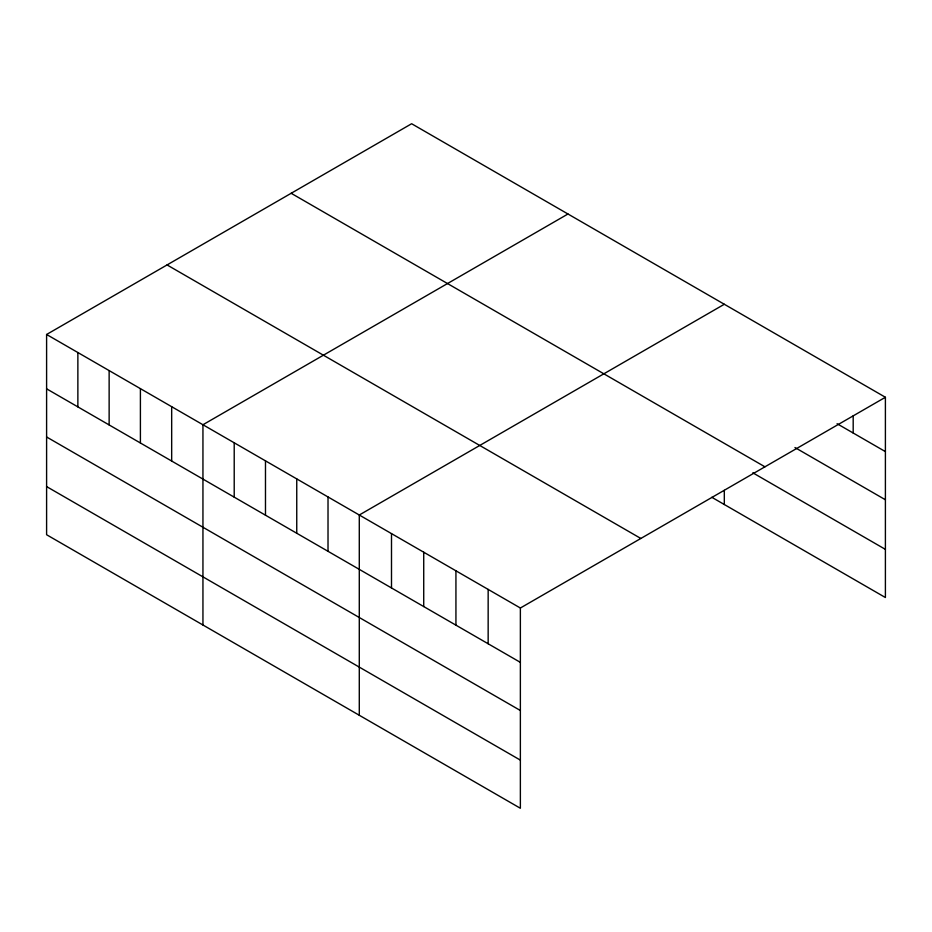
<?xml version="1.0" encoding="UTF-8"?>
<svg xmlns="http://www.w3.org/2000/svg" width="932" height="932" viewBox="0 0 932 932"><rect width="100%" height="100%" fill="white"/><g stroke="black" fill="none" stroke-linecap="round" stroke-linejoin="round"><path stroke-width="1.4" d="M46.6 334.483L520.371 608.014L520.371 808.265L46.6 534.735L46.6 334.483L411.629 123.735L885.4 397.265L885.4 597.517L711.815 497.292M567.972 213.999L202.943 424.747L202.943 624.999M724.315 304.263L359.286 515.012L359.286 715.263M520.371 608.014L885.4 397.265M837.076 423.711L885.4 451.612M794.949 447.535L885.4 499.762M291.168 193.285L764.939 466.815M752.823 472.815L885.4 549.367M167.061 264.933L640.832 538.463M46.6 388.83L520.371 662.361M46.6 436.98L520.371 710.51M46.6 486.586L520.371 760.116M853.188 415.847L853.188 433.007M724.315 490.349L724.315 504.515M488.158 589.408L488.158 643.756M455.934 570.815L455.934 625.162M423.722 552.21L423.722 606.557M391.498 533.617L391.498 587.964M328.017 496.966L328.017 551.301M296.749 478.908L296.749 533.255M265.48 460.851L265.48 515.198M234.212 442.805L234.212 497.152M171.674 406.702L171.674 461.037M140.406 388.644L140.406 442.991M109.137 370.587L109.137 424.934M77.869 352.541L77.869 406.888"/></g></svg>
